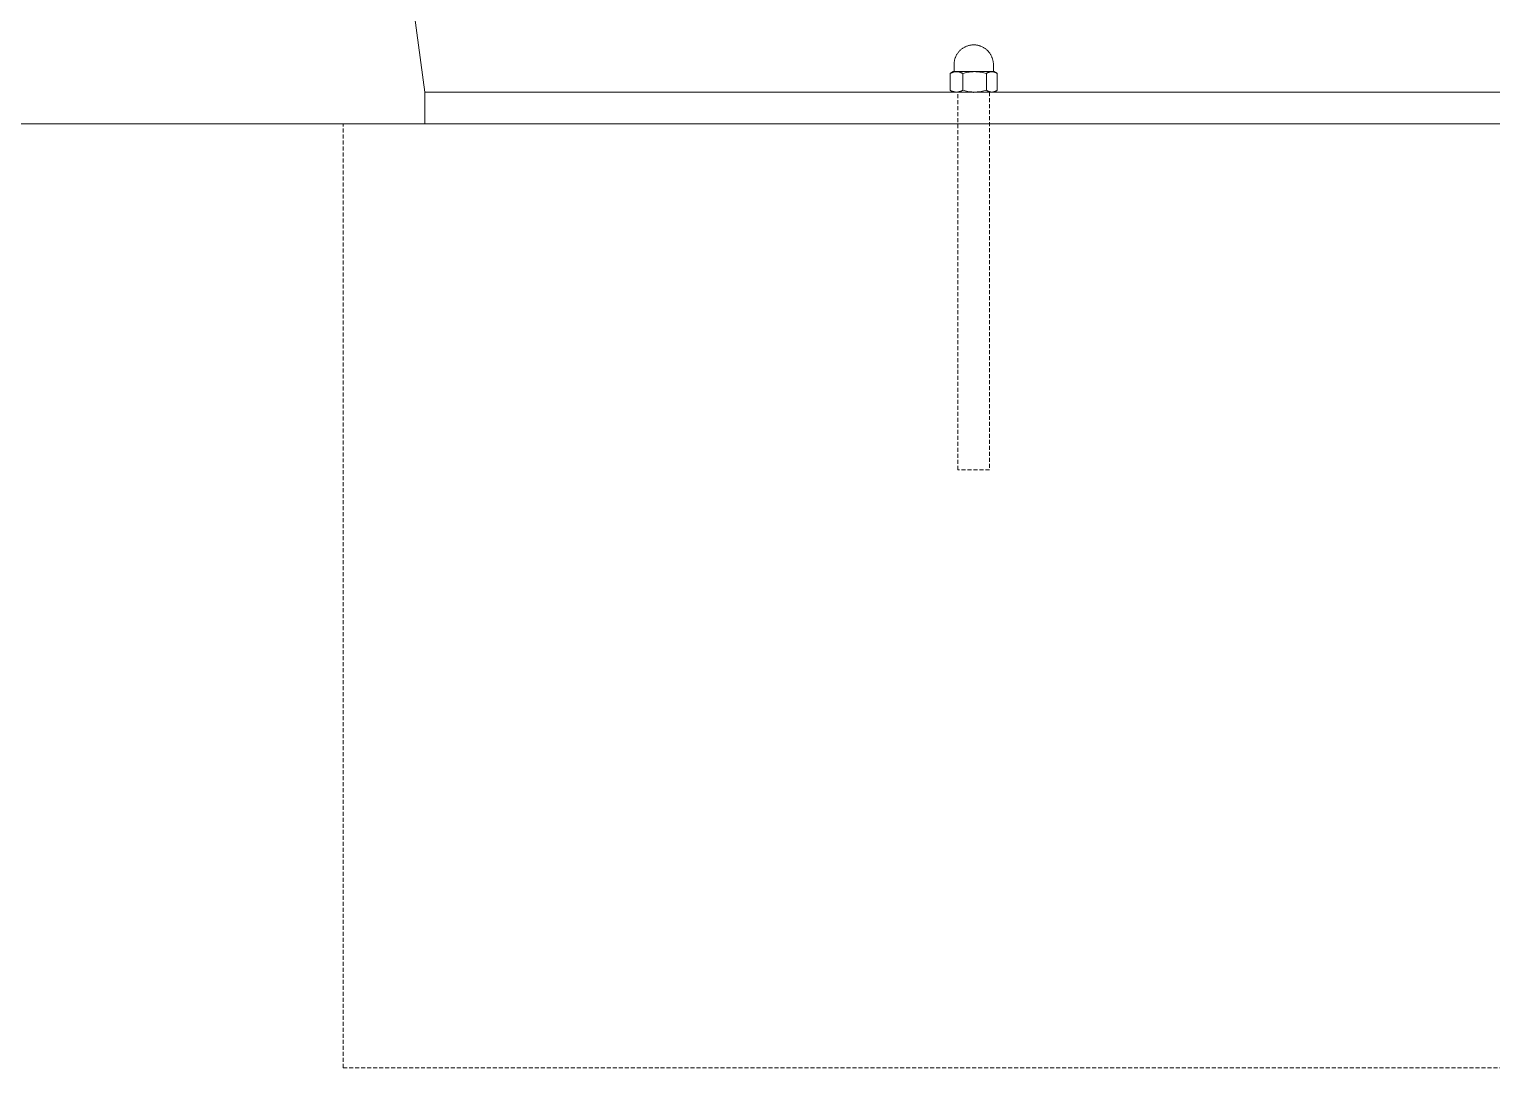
# Model space of a CAD drawing. Header units: millimetres. Extents: x -62 to 2493, y 278 to 1866.
# Drawn here: x 726.5 to 1191.5, y 1085 to 1415 of the extents above; entities that cross this region are included whole.
import ezdxf

# ---------------------------------------------------------------- set-up
doc = ezdxf.new("R2010")
doc.units = ezdxf.units.MM
doc.header["$PDSIZE"] = -1
doc.linetypes.add('HIDDEN', pattern=[1.905, 1.27, -0.635])
doc.layers.add('ZANO_R', color=7, linetype='Continuous', lineweight=0)
doc.layers.add('ZANO_R_przerywana', color=7, linetype='HIDDEN', lineweight=0)

msp = doc.modelspace()

# ---------------------------------------------------------------- linework, layer by layer
at = {"layer": 'ZANO_R'}
for p, q in [((847.7, 1429.37), (852.32, 1394.97)), ((1023.22, 1408.9), (1023.39, 1409.02)), ((1023.39, 1409.02), (1023.57, 1409.13)), ((1023.57, 1409.13), (1023.76, 1409.24)), ((1023.76, 1409.24), (1023.95, 1409.34)), ((1023.95, 1409.34), (1024.14, 1409.43)), ((1024.14, 1409.43), (1024.33, 1409.52)), ((1024.33, 1409.52), (1024.53, 1409.6)), ((1024.53, 1409.6), (1024.73, 1409.68)), ((1024.73, 1409.68), (1024.93, 1409.75)), ((1024.93, 1409.75), (1025.13, 1409.81)), ((1025.13, 1409.81), (1025.34, 1409.86)), ((1025.34, 1409.86), (1025.55, 1409.91)), ((1025.55, 1409.91), (1025.76, 1409.95)), ((1025.76, 1409.95), (1025.97, 1409.98)), ((1025.97, 1409.98), (1026.18, 1410.01)), ((1026.18, 1410.01), (1026.39, 1410.02)), ((1026.39, 1410.02), (1026.61, 1410.04)), ((1026.61, 1410.04), (1026.82, 1410.04)), ((1026.82, 1410.04), (1027.03, 1410.04)), ((1027.03, 1410.04), (1027.25, 1410.02)), ((1027.25, 1410.02), (1027.46, 1410.01)), ((1027.46, 1410.01), (1027.67, 1409.98)), ((1027.67, 1409.98), (1027.88, 1409.95)), ((1027.88, 1409.95), (1028.09, 1409.91)), ((1028.09, 1409.91), (1028.3, 1409.86)), ((1028.3, 1409.86), (1028.51, 1409.81)), ((1028.51, 1409.81), (1028.71, 1409.75)), ((1028.71, 1409.75), (1028.91, 1409.68)), ((1028.91, 1409.68), (1029.11, 1409.6)), ((1029.11, 1409.6), (1029.31, 1409.52)), ((1029.31, 1409.52), (1029.5, 1409.43)), ((1029.5, 1409.43), (1029.7, 1409.34)), ((1029.7, 1409.34), (1029.88, 1409.24)), ((1029.88, 1409.24), (1030.07, 1409.13)), ((1030.07, 1409.13), (1030.25, 1409.02)), ((1030.25, 1409.02), (1030.42, 1408.9)), ((1020.59, 1404.22), (1020.6, 1404.43)), ((1020.6, 1404.43), (1020.63, 1404.64)), ((1020.63, 1404.64), (1020.66, 1404.85)), ((1020.66, 1404.85), (1020.7, 1405.06)), ((1020.7, 1405.06), (1020.75, 1405.27)), ((1020.75, 1405.27), (1020.8, 1405.48)), ((1020.8, 1405.48), (1020.86, 1405.68)), ((1020.86, 1405.68), (1020.93, 1405.88)), ((1020.93, 1405.88), (1021.01, 1406.08)), ((1021.01, 1406.08), (1021.09, 1406.28)), ((1021.09, 1406.28), (1021.18, 1406.47)), ((1021.18, 1406.47), (1021.27, 1406.66)), ((1021.27, 1406.66), (1021.37, 1406.85)), ((1021.37, 1406.85), (1021.48, 1407.04)), ((1021.48, 1407.04), (1021.59, 1407.22)), ((1021.59, 1407.22), (1021.71, 1407.39)), ((1021.71, 1407.39), (1021.84, 1407.57)), ((1021.84, 1407.57), (1021.97, 1407.73)), ((1021.97, 1407.73), (1022.11, 1407.9)), ((1022.11, 1407.9), (1022.25, 1408.06)), ((1022.25, 1408.06), (1022.4, 1408.21)), ((1022.4, 1408.21), (1022.55, 1408.36)), ((1022.55, 1408.36), (1022.71, 1408.5)), ((1022.71, 1408.5), (1022.88, 1408.64)), ((1022.88, 1408.64), (1023.04, 1408.77)), ((1023.04, 1408.77), (1023.22, 1408.9)), ((1030.42, 1408.9), (1030.6, 1408.77)), ((1030.6, 1408.77), (1030.76, 1408.64)), ((1030.76, 1408.64), (1030.93, 1408.5)), ((1030.93, 1408.5), (1031.09, 1408.36)), ((1031.09, 1408.36), (1031.24, 1408.21)), ((1031.24, 1408.21), (1031.39, 1408.06)), ((1031.39, 1408.06), (1031.53, 1407.9)), ((1031.53, 1407.9), (1031.67, 1407.73)), ((1031.67, 1407.73), (1031.8, 1407.57)), ((1031.8, 1407.57), (1031.93, 1407.39)), ((1031.93, 1407.39), (1032.05, 1407.22)), ((1032.05, 1407.22), (1032.16, 1407.04)), ((1032.16, 1407.04), (1032.27, 1406.85)), ((1032.27, 1406.85), (1032.37, 1406.66)), ((1032.37, 1406.66), (1032.46, 1406.47)), ((1032.46, 1406.47), (1032.55, 1406.28)), ((1032.55, 1406.28), (1032.63, 1406.08)), ((1032.63, 1406.08), (1032.71, 1405.88)), ((1032.71, 1405.88), (1032.78, 1405.68)), ((1032.78, 1405.68), (1032.84, 1405.48)), ((1032.84, 1405.48), (1032.89, 1405.27)), ((1032.89, 1405.27), (1032.94, 1405.06)), ((1032.94, 1405.06), (1032.98, 1404.85)), ((1032.98, 1404.85), (1033.01, 1404.64)), ((1033.01, 1404.64), (1033.04, 1404.43)), ((1033.04, 1404.43), (1033.06, 1404.22)), ((1019.48, 1401.05), (1019.32, 1400.96)), ((1019.32, 1400.96), (1019.44, 1401.03)), ((1019.32, 1400.96), (1019.32, 1395.62)), ((1019.44, 1401.03), (1019.57, 1401.09)), ((1019.48, 1401.05), (1020.32, 1401.54)), ((1019.57, 1401.09), (1019.69, 1401.15)), ((1019.69, 1401.15), (1019.82, 1401.21)), ((1019.82, 1401.21), (1019.95, 1401.26)), ((1019.95, 1401.26), (1020.09, 1401.31)), ((1020.09, 1401.31), (1020.22, 1401.36)), ((1020.22, 1401.36), (1020.35, 1401.39)), ((1021.24, 1401.54), (1020.32, 1401.54)), ((1020.35, 1401.39), (1020.49, 1401.43)), ((1020.46, 1401.54), (1020.46, 1401.54)), ((1020.46, 1401.54), (1020.47, 1401.54)), ((1020.47, 1401.54), (1020.47, 1401.54)), ((1020.47, 1401.54), (1020.47, 1401.54)), ((1020.47, 1401.54), (1020.48, 1401.54)), ((1020.48, 1401.54), (1020.49, 1401.55)), ((1020.48, 1401.54), (1020.48, 1401.54)), ((1020.49, 1401.55), (1020.49, 1401.55)), ((1020.49, 1401.55), (1020.49, 1401.55)), ((1020.49, 1401.55), (1020.5, 1401.55)), ((1020.49, 1401.43), (1020.63, 1401.46)), ((1020.5, 1401.55), (1020.5, 1401.55)), ((1020.5, 1401.55), (1020.51, 1401.55)), ((1020.51, 1401.55), (1020.51, 1401.56)), ((1020.51, 1401.56), (1020.52, 1401.56)), ((1020.51, 1401.55), (1020.51, 1401.55)), ((1020.52, 1401.56), (1020.53, 1401.57)), ((1020.52, 1401.56), (1020.52, 1401.56)), ((1020.52, 1401.56), (1020.52, 1401.56)), ((1020.53, 1401.57), (1020.53, 1401.57)), ((1020.53, 1401.57), (1020.53, 1401.57)), ((1020.53, 1401.57), (1020.54, 1401.57)), ((1020.54, 1401.58), (1020.55, 1401.59)), ((1020.54, 1401.57), (1020.54, 1401.58)), ((1020.54, 1401.58), (1020.54, 1401.58)), ((1020.54, 1401.58), (1020.54, 1401.58)), ((1020.55, 1401.59), (1020.55, 1401.6)), ((1020.55, 1401.6), (1020.56, 1401.6)), ((1020.55, 1401.59), (1020.55, 1401.59)), ((1020.55, 1401.59), (1020.55, 1401.59)), ((1020.56, 1401.61), (1020.56, 1401.62)), ((1020.56, 1401.62), (1020.56, 1401.62)), ((1020.56, 1401.62), (1020.57, 1401.62)), ((1020.56, 1401.6), (1020.56, 1401.61)), ((1020.56, 1401.61), (1020.56, 1401.61)), ((1020.56, 1401.6), (1020.56, 1401.6)), ((1020.57, 1404), (1020.59, 1404.22)), ((1020.57, 1403.79), (1020.57, 1404)), ((1020.57, 1401.66), (1020.57, 1403.79)), ((1020.57, 1401.65), (1020.57, 1401.66)), ((1020.57, 1401.66), (1020.57, 1401.66)), ((1020.57, 1401.64), (1020.57, 1401.65)), ((1020.57, 1401.65), (1020.57, 1401.65)), ((1020.57, 1401.63), (1020.57, 1401.64)), ((1020.57, 1401.64), (1020.57, 1401.64)), ((1020.57, 1401.62), (1020.57, 1401.63)), ((1020.57, 1401.63), (1020.57, 1401.63)), ((1020.57, 1401.63), (1020.57, 1401.63)), ((1020.63, 1401.46), (1020.77, 1401.48)), ((1020.77, 1401.48), (1020.91, 1401.51)), ((1020.91, 1401.51), (1021.05, 1401.52)), ((1021.05, 1401.52), (1021.19, 1401.53)), ((1021.19, 1401.53), (1021.33, 1401.54)), ((1021.33, 1401.54), (1021.47, 1401.53)), ((1026.96, 1401.54), (1021.39, 1401.54)), ((1021.47, 1401.53), (1021.61, 1401.52)), ((1021.61, 1401.52), (1021.75, 1401.51)), ((1021.75, 1401.51), (1021.88, 1401.48)), ((1021.88, 1401.48), (1022.02, 1401.46)), ((1022.02, 1401.46), (1022.16, 1401.43)), ((1022.16, 1401.43), (1022.3, 1401.39)), ((1022.3, 1401.39), (1022.43, 1401.36)), ((1022.43, 1401.36), (1022.57, 1401.31)), ((1022.57, 1401.31), (1022.7, 1401.26)), ((1022.7, 1401.26), (1022.83, 1401.21)), ((1022.83, 1401.21), (1022.96, 1401.15)), ((1022.96, 1401.15), (1023.08, 1401.09)), ((1023.08, 1401.09), (1023.21, 1401.03)), ((1023.21, 1401.03), (1023.33, 1400.96)), ((1023.33, 1400.96), (1023.74, 1401.08)), ((1023.33, 1395.62), (1023.33, 1400.96)), ((1023.74, 1401.08), (1024.15, 1401.18)), ((1024.15, 1401.18), (1024.56, 1401.27)), ((1024.56, 1401.27), (1024.98, 1401.35)), ((1024.98, 1401.35), (1025.39, 1401.41)), ((1025.39, 1401.41), (1025.81, 1401.46)), ((1025.81, 1401.46), (1026.23, 1401.5)), ((1026.23, 1401.5), (1026.66, 1401.53)), ((1026.66, 1401.53), (1027.08, 1401.54)), ((1027.08, 1401.54), (1027.5, 1401.53)), ((1032.51, 1401.54), (1027.21, 1401.54)), ((1027.5, 1401.53), (1027.93, 1401.5)), ((1027.93, 1401.5), (1028.35, 1401.46)), ((1028.35, 1401.46), (1028.77, 1401.41)), ((1028.77, 1401.41), (1029.18, 1401.35)), ((1029.18, 1401.35), (1029.6, 1401.27)), ((1029.6, 1401.27), (1030.01, 1401.18)), ((1030.01, 1401.18), (1030.42, 1401.08)), ((1030.42, 1401.08), (1030.83, 1400.96)), ((1030.83, 1400.96), (1030.92, 1401.02)), ((1030.83, 1400.96), (1030.83, 1395.62)), ((1030.92, 1401.02), (1031.01, 1401.08)), ((1031.01, 1401.08), (1031.11, 1401.13)), ((1031.11, 1401.13), (1031.21, 1401.18)), ((1031.21, 1401.18), (1031.31, 1401.23)), ((1031.31, 1401.23), (1031.41, 1401.28)), ((1031.41, 1401.28), (1031.51, 1401.32)), ((1031.51, 1401.32), (1031.61, 1401.35)), ((1031.61, 1401.35), (1031.71, 1401.39)), ((1031.71, 1401.39), (1031.82, 1401.42)), ((1031.82, 1401.42), (1031.92, 1401.45)), ((1031.92, 1401.45), (1032.03, 1401.47)), ((1032.03, 1401.47), (1032.14, 1401.49)), ((1032.14, 1401.49), (1032.25, 1401.51)), ((1032.25, 1401.51), (1032.36, 1401.52)), ((1032.36, 1401.52), (1032.47, 1401.53)), ((1032.47, 1401.53), (1032.58, 1401.54)), ((1032.58, 1401.54), (1032.68, 1401.53)), ((1033.14, 1401.54), (1032.63, 1401.54)), ((1032.68, 1401.53), (1032.79, 1401.52)), ((1032.79, 1401.52), (1032.9, 1401.51)), ((1032.9, 1401.51), (1033.01, 1401.49)), ((1033.01, 1401.49), (1033.12, 1401.47)), ((1033.06, 1404.22), (1033.07, 1404)), ((1033.07, 1404), (1033.07, 1403.79)), ((1033.07, 1403.79), (1033.07, 1401.66)), ((1033.07, 1401.66), (1033.07, 1401.66)), ((1033.07, 1401.66), (1033.07, 1401.65)), ((1033.07, 1401.65), (1033.07, 1401.65)), ((1033.07, 1401.65), (1033.07, 1401.64)), ((1033.07, 1401.64), (1033.07, 1401.64)), ((1033.07, 1401.64), (1033.07, 1401.63)), ((1033.07, 1401.63), (1033.07, 1401.63)), ((1033.07, 1401.63), (1033.08, 1401.63)), ((1033.08, 1401.63), (1033.08, 1401.62)), ((1033.08, 1401.62), (1033.08, 1401.62)), ((1033.08, 1401.62), (1033.08, 1401.61)), ((1033.08, 1401.61), (1033.08, 1401.61)), ((1033.08, 1401.61), (1033.08, 1401.61)), ((1033.08, 1401.61), (1033.08, 1401.6)), ((1033.08, 1401.6), (1033.09, 1401.6)), ((1033.09, 1401.6), (1033.09, 1401.6)), ((1033.09, 1401.6), (1033.09, 1401.59)), ((1033.09, 1401.59), (1033.09, 1401.59)), ((1033.09, 1401.59), (1033.1, 1401.59)), ((1033.1, 1401.59), (1033.1, 1401.58)), ((1033.1, 1401.58), (1033.1, 1401.58)), ((1033.1, 1401.58), (1033.1, 1401.58)), ((1033.1, 1401.58), (1033.11, 1401.57)), ((1033.11, 1401.57), (1033.11, 1401.57)), ((1033.11, 1401.57), (1033.11, 1401.57)), ((1033.11, 1401.57), (1033.12, 1401.56)), ((1033.12, 1401.56), (1033.12, 1401.56)), ((1033.12, 1401.56), (1033.12, 1401.56)), ((1033.12, 1401.56), (1033.13, 1401.56)), ((1033.12, 1401.47), (1033.23, 1401.45)), ((1033.13, 1401.56), (1033.13, 1401.56)), ((1033.13, 1401.56), (1033.13, 1401.55)), ((1033.13, 1401.55), (1033.14, 1401.55)), ((1033.14, 1401.55), (1033.14, 1401.55)), ((1033.14, 1401.55), (1033.15, 1401.55)), ((1033.28, 1401.54), (1033.14, 1401.54)), ((1033.15, 1401.55), (1033.15, 1401.55)), ((1033.15, 1401.55), (1033.15, 1401.55)), ((1033.15, 1401.55), (1033.16, 1401.54)), ((1033.16, 1401.54), (1033.16, 1401.54)), ((1033.16, 1401.54), (1033.17, 1401.54)), ((1033.17, 1401.54), (1033.17, 1401.54)), ((1033.17, 1401.54), (1033.17, 1401.54)), ((1033.23, 1401.45), (1033.33, 1401.42)), ((1033.31, 1401.54), (1033.28, 1401.54)), ((1033.32, 1401.54), (1033.31, 1401.54)), ((1033.32, 1401.54), (1033.32, 1401.54)), ((1033.32, 1401.54), (1033.32, 1401.54)), ((1033.32, 1401.54), (1033.32, 1401.54)), ((1033.32, 1401.54), (1033.32, 1401.54)), ((1033.32, 1401.54), (1033.32, 1401.54)), ((1033.32, 1401.54), (1034.11, 1401.09)), ((1033.33, 1401.42), (1033.44, 1401.39)), ((1033.44, 1401.39), (1033.54, 1401.35)), ((1033.54, 1401.35), (1033.64, 1401.32)), ((1033.64, 1401.32), (1033.74, 1401.28)), ((1033.74, 1401.28), (1033.84, 1401.23)), ((1033.84, 1401.23), (1033.94, 1401.18)), ((1033.94, 1401.18), (1034.04, 1401.13)), ((1034.04, 1401.13), (1034.14, 1401.08)), ((1034.14, 1401.08), (1034.23, 1401.02)), ((1034.23, 1401.02), (1034.32, 1400.96)), ((1034.32, 1395.62), (1034.32, 1400.96)), ((1019.32, 1395.62), (1019.44, 1395.55)), ((1019.32, 1395.62), (1019.48, 1395.53)), ((1019.44, 1395.55), (1019.57, 1395.49)), ((1020.32, 1395.04), (1019.48, 1395.53)), ((1019.57, 1395.49), (1019.69, 1395.42)), ((1019.69, 1395.42), (1019.82, 1395.37)), ((1019.82, 1395.37), (1019.95, 1395.31)), ((1020.32, 1395.04), (1019.82, 1395.04)), ((1019.95, 1395.31), (1020.09, 1395.27)), ((1020.09, 1395.27), (1020.22, 1395.22)), ((1020.22, 1395.22), (1020.35, 1395.18)), ((1021.26, 1395.04), (1020.32, 1395.04)), ((1020.35, 1395.18), (1020.49, 1395.15)), ((1020.49, 1395.15), (1020.63, 1395.12)), ((1020.63, 1395.12), (1020.77, 1395.09)), ((1020.77, 1395.09), (1020.91, 1395.07)), ((1020.91, 1395.07), (1021.05, 1395.06)), ((1021.05, 1395.06), (1021.19, 1395.05)), ((1021.19, 1395.05), (1021.33, 1395.04)), ((1021.33, 1395.04), (1021.47, 1395.05)), ((1026.96, 1395.04), (1021.39, 1395.04)), ((1021.47, 1395.05), (1021.61, 1395.06)), ((1021.61, 1395.06), (1021.75, 1395.07)), ((1021.75, 1395.07), (1021.88, 1395.09)), ((1021.88, 1395.09), (1022.02, 1395.12)), ((1022.02, 1395.12), (1022.16, 1395.15)), ((1022.16, 1395.15), (1022.3, 1395.18)), ((1022.3, 1395.18), (1022.43, 1395.22)), ((1022.43, 1395.22), (1022.57, 1395.27)), ((1022.57, 1395.27), (1022.7, 1395.31)), ((1022.7, 1395.31), (1022.83, 1395.37)), ((1022.83, 1395.37), (1022.96, 1395.42)), ((1022.96, 1395.42), (1023.08, 1395.49)), ((1023.08, 1395.49), (1023.21, 1395.55)), ((1023.21, 1395.55), (1023.33, 1395.62)), ((1023.74, 1395.5), (1023.33, 1395.62)), ((1024.15, 1395.4), (1023.74, 1395.5)), ((1024.56, 1395.31), (1024.15, 1395.4)), ((1024.98, 1395.23), (1024.56, 1395.31)), ((1025.39, 1395.17), (1024.98, 1395.23)), ((1025.81, 1395.11), (1025.39, 1395.17)), ((1026.23, 1395.08), (1025.81, 1395.11)), ((1026.66, 1395.05), (1026.23, 1395.08)), ((1027.08, 1395.04), (1026.66, 1395.05)), ((1027.5, 1395.05), (1027.08, 1395.04)), ((1032.52, 1395.04), (1027.2, 1395.04)), ((1027.93, 1395.08), (1027.5, 1395.05)), ((1028.35, 1395.11), (1027.93, 1395.08)), ((1028.77, 1395.17), (1028.35, 1395.11)), ((1029.18, 1395.23), (1028.77, 1395.17)), ((1029.6, 1395.31), (1029.18, 1395.23)), ((1030.01, 1395.4), (1029.6, 1395.31)), ((1030.42, 1395.5), (1030.01, 1395.4)), ((1030.83, 1395.62), (1030.42, 1395.5)), ((1030.92, 1395.56), (1030.83, 1395.62)), ((1031.01, 1395.5), (1030.92, 1395.56)), ((1031.11, 1395.45), (1031.01, 1395.5)), ((1031.21, 1395.4), (1031.11, 1395.45)), ((1031.31, 1395.35), (1031.21, 1395.4)), ((1031.41, 1395.3), (1031.31, 1395.35)), ((1031.51, 1395.26), (1031.41, 1395.3)), ((1031.61, 1395.22), (1031.51, 1395.26)), ((1031.71, 1395.19), (1031.61, 1395.22)), ((1031.82, 1395.16), (1031.71, 1395.19)), ((1031.92, 1395.13), (1031.82, 1395.16)), ((1032.03, 1395.11), (1031.92, 1395.13)), ((1032.14, 1395.09), (1032.03, 1395.11)), ((1032.25, 1395.07), (1032.14, 1395.09)), ((1032.36, 1395.06), (1032.25, 1395.07)), ((1032.47, 1395.05), (1032.36, 1395.06)), ((1032.58, 1395.04), (1032.47, 1395.05)), ((1032.68, 1395.05), (1032.58, 1395.04)), ((1033.32, 1395.04), (1032.63, 1395.04)), ((1032.79, 1395.06), (1032.68, 1395.05)), ((1032.9, 1395.07), (1032.79, 1395.06)), ((1033.01, 1395.09), (1032.9, 1395.07)), ((1033.12, 1395.11), (1033.01, 1395.09)), ((1033.23, 1395.13), (1033.12, 1395.11)), ((1033.33, 1395.16), (1033.23, 1395.13)), ((1034.11, 1395.49), (1033.32, 1395.04)), ((1033.82, 1395.04), (1033.32, 1395.04)), ((1033.44, 1395.19), (1033.33, 1395.16)), ((1033.54, 1395.22), (1033.44, 1395.19)), ((1033.64, 1395.26), (1033.54, 1395.22)), ((1033.74, 1395.3), (1033.64, 1395.26)), ((1033.84, 1395.35), (1033.74, 1395.3)), ((1033.94, 1395.4), (1033.84, 1395.35)), ((1034.04, 1395.45), (1033.94, 1395.4)), ((1034.14, 1395.5), (1034.04, 1395.45)), ((1034.23, 1395.56), (1034.14, 1395.5)), ((1034.32, 1395.62), (1034.23, 1395.56)), ((852.32, 1394.97), (852.32, 1384.97)), ((852.32, 1394.97), (856.32, 1394.97)), ((856.47, 1394.97), (856.32, 1394.97)), ((856.47, 1394.97), (1024.94, 1394.97)), ((1024.94, 1394.97), (1026.82, 1394.97)), ((1026.82, 1394.97), (1028.7, 1394.97)), ((1028.7, 1394.97), (1197.17, 1394.97)), ((826.32, 1384.97), (1226.32, 1384.97))]:
    msp.add_line(p, q, dxfattribs=at)
msp.add_lwpolyline([(-62.34, 1384.97), (1515.4, 1384.97)], dxfattribs=at)
msp.add_point((1026.82, 1394.97), dxfattribs=at)
at = {"layer": 'ZANO_R_przerywana'}
for p, q in [((1021.82, 1274.97), (1021.82, 1394.97)), ((1031.82, 1394.97), (1031.82, 1274.97)), ((826.32, 1084.97), (826.32, 1384.97)), ((1031.82, 1274.97), (1021.82, 1274.97)), ((826.32, 1084.97), (1226.32, 1084.97))]:
    msp.add_line(p, q, dxfattribs=at)

doc.saveas('drawing.dxf')
